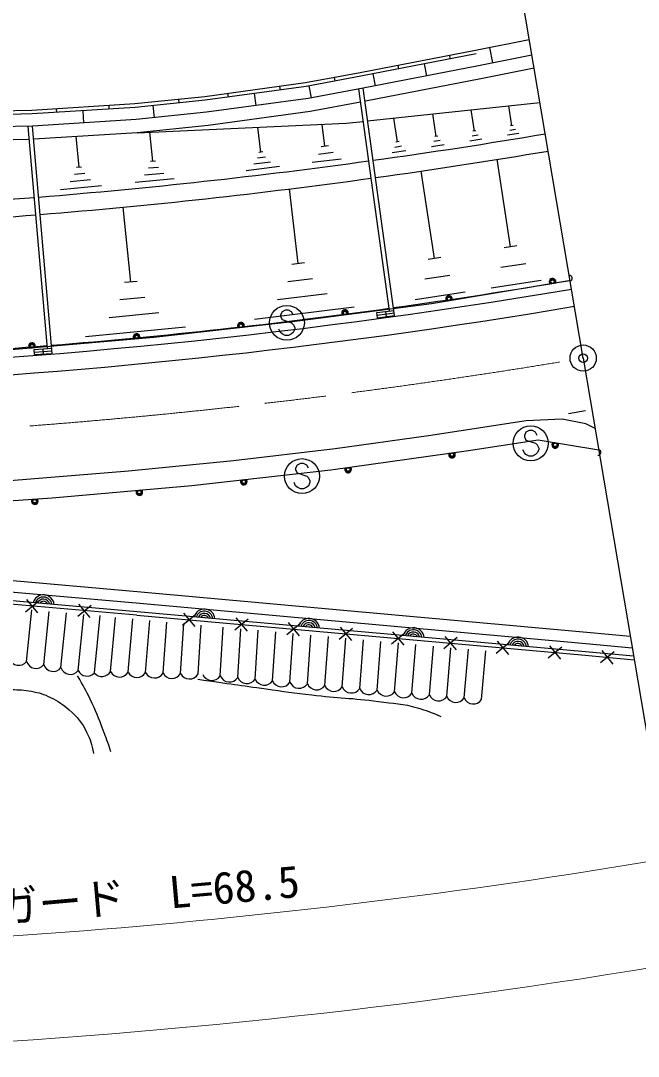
# Model space of a CAD drawing. Units: millimetres at full size, sheet at 1:1000; details may follow other scales. Extents: x 40000 to 680000, y 20000 to 380000.
# Drawn here: x 230096 to 265404, y 249685 to 308867 of the extents above; entities that cross this region are included whole.
import ezdxf
from ezdxf.enums import TextEntityAlignment as Align

# ---------------------------------------------------------------- set-up
doc = ezdxf.new("R2010")
doc.units = ezdxf.units.MM
doc.header["$LTSCALE"] = 1000
doc.header["$PDMODE"] = 32
doc.header["$PDSIZE"] = 500
doc.linetypes.add('CHAIN', pattern=[18.5, 12, -1.5, 3.5, -1.5])
for name, color, linetype, lineweight in [('M-BGD', 7, 'Continuous', 25), ('M-BMK', 2, 'CHAIN', 13), ('M-BMK-OTRS', 5, 'Continuous', 25), ('M-BMK-SRVR', 3, 'Continuous', 25), ('M-STR-HTXT', 7, 'Continuous', 13), ('M-STR-STRC', 7, 'Continuous', 25)]:
    doc.layers.add(name, color=color, linetype=linetype, lineweight=lineweight)
doc.styles.add('ＭＳ ゴシック', font='')
doc.styles.get('ＭＳ ゴシック').set_extended_font_data('MS Gothic')

msp = doc.modelspace()

# ---------------------------------------------------------------- linework, layer by layer
at = {"layer": 'M-BGD'}
for p, q in [((257094, 306454), (256920, 307336)), ((256129, 306977), (249540, 305694)), ((254658, 306690), (254620, 306887)), ((251713, 306117), (251675, 306313)), ((253319, 305717), (253186, 306404)), ((249540, 305694), (246416, 305115)), ((248068, 305421), (248032, 305618)), ((250375, 305143), (250241, 305830)), ((246416, 305115), (240642, 304327)), ((244946, 304914), (244919, 305112)), ((246721, 304460), (246593, 305148)), ((251186, 292283), (249423, 304972)), ((251475, 292017), (249671, 305006)), ((240642, 304327), (236641, 303910)), ((239161, 304172), (239141, 304371)), ((241974, 304508), (241946, 304707)), ((243554, 304018), (243460, 304711)), ((249930, 303138), (259780, 304199)), ((236641, 303910), (230746, 303539)), ((232164, 303628), (232152, 303828)), ((233705, 303024), (233661, 303723)), ((235158, 303817), (235146, 304016)), ((237742, 303321), (237670, 304017)), ((256036, 302564), (255850, 303776)), ((258177, 302863), (258001, 304007)), ((230746, 303539), (226822, 303455)), ((251637, 301949), (251430, 303300)), ((253856, 302259), (253660, 303540)), ((231619, 290135), (230526, 302818)), ((231895, 289853), (230775, 302840)), ((237655, 300831), (237479, 302498)), ((243822, 301356), (243660, 302777)), ((247488, 301694), (247338, 302944)), ((256123, 302577), (255949, 302551)), ((258579, 302423), (257925, 302323)), ((258378, 302643), (258051, 302593)), ((258259, 302876), (258095, 302851)), ((233434, 300490), (233261, 302245)), ((251734, 301964), (251541, 301934)), ((254082, 302013), (253716, 301957)), ((253948, 302273), (253765, 302245)), ((256462, 302098), (255770, 301992)), ((256249, 302331), (255903, 302278)), ((243941, 301370), (243704, 301341)), ((247956, 301328), (247123, 301226)), ((247696, 301719), (247280, 301668)), ((252112, 301429), (251340, 301311)), ((251875, 301689), (251489, 301630)), ((254307, 301767), (253575, 301654)), ((237794, 300845), (237516, 300818)), ((244373, 300783), (243427, 300667)), ((244098, 301070), (243625, 301011)), ((248424, 300963), (246758, 300757)), ((258094, 295944), (257326, 300948)), ((233764, 300127), (233178, 300072)), ((233580, 300503), (233288, 300476)), ((238281, 300143), (237169, 300037)), ((237968, 300487), (237412, 300434)), ((244886, 300526), (242993, 300293)), ((253752, 295276), (252984, 300278)), ((234093, 299765), (232923, 299654)), ((238872, 299825), (236648, 299614)), ((234716, 299430), (232375, 299208)), ((245956, 294983), (245457, 299257)), ((236390, 293933), (235951, 298210)), ((258452, 295998), (257737, 295889)), ((254109, 295331), (253395, 295221)), ((246312, 295027), (245600, 294939)), ((258974, 294981), (257544, 294761)), ((254631, 294314), (253202, 294095)), ((236747, 293967), (236033, 293899)), ((246785, 294122), (245362, 293946)), ((259853, 294018), (256993, 293579)), ((237194, 293050), (235767, 292914)), ((247615, 293262), (244768, 292909)), ((255510, 293352), (252652, 292913)), ((249155, 292489), (243462, 291784)), ((237998, 292167), (235145, 291894)), ((250453, 292193), (251438, 292315)), ((250490, 291895), (250453, 292193)), ((250471, 292044), (251457, 292166)), ((250490, 291895), (251475, 292017)), ((250949, 292254), (250986, 291956)), ((239516, 291351), (233809, 290807)), ((230867, 290084), (231874, 290153)), ((230888, 289785), (230867, 290084)), ((230877, 289934), (231884, 290003)), ((231366, 290118), (231386, 289819)), ((230888, 289785), (231895, 289853)), ((220184, 277697), (236972, 276229)), ((231082, 275028), (230439, 275794)), ((230378, 275089), (231144, 275732)), ((230427, 272244), (230735, 275201)), ((233366, 274828), (234132, 275471)), ((234071, 274766), (233428, 275532)), ((231412, 272072), (231726, 275112)), ((232397, 271899), (232717, 275022)), ((233383, 271727), (233708, 274933)), ((234306, 271595), (234634, 274876)), ((235236, 271675), (235522, 274769)), ((236235, 271647), (236498, 274680)), ((240109, 274942), (239342, 274300)), ((239405, 275005), (240046, 274238)), ((243097, 274675), (242330, 274034)), ((242393, 274738), (243034, 273971)), ((237235, 271619), (237474, 274592)), ((238235, 271590), (238451, 274504)), ((239234, 271562), (239429, 274416)), ((240234, 271534), (240407, 274327)), ((241507, 271419), (241676, 274212)), ((242503, 271330), (242678, 274122)), ((243499, 271240), (243679, 274031)), ((246085, 274409), (245318, 273767)), ((245381, 274471), (246022, 273704)), ((249073, 274142), (248306, 273500)), ((248369, 274205), (249011, 273438)), ((244495, 271150), (244680, 273941)), ((245491, 271060), (245681, 273850)), ((246487, 270971), (246682, 273760)), ((247483, 270881), (247684, 273669)), ((248479, 270791), (248685, 273579)), ((249475, 270702), (249686, 273488)), ((252062, 273875), (251294, 273234)), ((251357, 273938), (251999, 273171)), ((255050, 273609), (254283, 272967)), ((254345, 273671), (254987, 272904)), ((250471, 270612), (250687, 273398)), ((251467, 270522), (251689, 273308)), ((252463, 270432), (252690, 273217)), ((253459, 270343), (253691, 273127)), ((254455, 270253), (254692, 273036)), ((255451, 270163), (255693, 272946)), ((256447, 270073), (256695, 272855)), ((258038, 273342), (257271, 272700)), ((257334, 273405), (257975, 272638)), ((261026, 273075), (260259, 272434)), ((260322, 273138), (260963, 272371)), ((263311, 272868), (263949, 272099)), ((264015, 272803), (263245, 272164))]:
    msp.add_line(p, q, dxfattribs=at)
for points in [[(259174, 307782), (256091, 307173), (249503, 305890), (246384, 305313), (240618, 304525), (236624, 304109), (230738, 303739), (226819, 303655), (221009, 303608), (216988, 303704), (211797, 303878), (207175, 304197), (197336, 304953), (192895, 305309), (178304, 306508)], [(259324, 306894), (256264, 306290), (249671, 305006), (246527, 304424), (240726, 303632), (236699, 303212), (230775, 302840), (226832, 302755), (221002, 302708), (216963, 302804), (211751, 302979), (207109, 303300), (197266, 304056), (192822, 304412), (178231, 305611)], [(259449, 306155), (256408, 305554), (249811, 304269), (249774, 304263)], [(249528, 304217), (246646, 303683), (240816, 302887), (236762, 302464), (230840, 302092)], [(236762, 302464), (248705, 303007), (249681, 303112)], [(230590, 302086), (226843, 302005), (220996, 301958), (216941, 302054), (211775, 302228)], [(199231, 278906), (214899, 277505), (220128, 277050), (236915, 275581)], [(236738, 274888), (220062, 276347), (214556, 276842), (199665, 278169)], [(236755, 275087), (220079, 276546), (214574, 277041), (199682, 278368)], [(236972, 276229), (262465, 273922), (264938, 273700)], [(236913, 275581), (262407, 273275), (265050, 273037)], [(236737, 274888), (262367, 272601), (265168, 272341)], [(265134, 272545), (262385, 272800), (236755, 275087)]]:
    msp.add_lwpolyline(points, dxfattribs=at)
for centre, radius, start, end in [((203883, 634685), 337000, 277.90706, 279.59994), ((203883, 634685), 338000, 277.90707, 279.59994), ((203883, 634685), 337000, 274.63667, 277.86456), ((203883, 634685), 338000, 274.63753, 277.86469), ((203883, 634685), 337000, 271.51423, 274.59417), ((203883, 634685), 338000, 271.50772, 274.59515), ((203883, 634685), 345500, 277.90711, 279.59994), ((203883, 634685), 346000, 271.37502, 279.59994), ((203883, 634685), 345500, 274.64379, 277.86565), ((203883, 634685), 345500, 271.3771, 274.60233), ((231396, 275445), 610, 5.38871, 164.611), ((231396, 275445), 488, 8.02683, 161.97288), ((231396, 275445), 366, 12.49028, 157.50943), ((231396, 275445), 244, 21.79614, 148.20357), ((231396, 275445), 122, 59.37425, 110.62546), ((240596, 274634), 610, 5.28946, 164.51174), ((240596, 274634), 488, 7.92758, 161.87362), ((240596, 274634), 366, 12.39103, 157.41017), ((240596, 274634), 244, 21.69688, 148.10431), ((240596, 274634), 122, 59.27499, 110.5262), ((246572, 274100), 610, 5.28946, 164.51174), ((246572, 274100), 488, 7.92758, 161.87362), ((246572, 274100), 366, 12.39103, 157.41017), ((246572, 274100), 244, 21.69688, 148.10431), ((246572, 274100), 122, 59.27499, 110.5262), ((252549, 273567), 610, 5.28946, 164.51174), ((252549, 273567), 488, 7.92758, 161.87362), ((252549, 273567), 366, 12.39103, 157.41017), ((252549, 273567), 244, 21.69688, 148.10431), ((252549, 273567), 122, 59.27499, 110.5262), ((258525, 273034), 610, 5.28946, 164.51174), ((258525, 273034), 488, 7.92758, 161.87362), ((258525, 273034), 366, 12.39103, 157.41017), ((258525, 273034), 244, 21.69688, 148.10431), ((258525, 273034), 122, 59.27499, 110.5262), ((229981, 272593), 567, 198.15565, 322.01068), ((230966, 272420), 567, 198.15565, 322.01068), ((231951, 272248), 567, 198.15565, 322.01068), ((232936, 272076), 567, 198.15565, 322.01068), ((233890, 271980), 567, 206.45738, 317.30454), ((234743, 271956), 567, 219.3082, 330.31241), ((235743, 271927), 567, 206.45738, 330.31241), ((236743, 271899), 567, 206.45738, 330.31241), ((237742, 271871), 567, 206.45738, 330.31241), ((238742, 271843), 567, 206.45738, 330.31241), ((239742, 271815), 567, 206.45738, 330.31241), ((241033, 271730), 567, 202.92461, 326.77964), ((242029, 271640), 567, 202.92461, 326.77964), ((243025, 271550), 567, 202.92461, 326.77964), ((244021, 271461), 567, 202.92461, 326.77964), ((245017, 271371), 567, 202.92461, 326.77964), ((246013, 271281), 567, 202.92461, 326.77964), ((247009, 271191), 567, 202.92461, 326.77964), ((248005, 271102), 567, 202.92461, 326.77964), ((249001, 271012), 567, 202.92461, 326.77964), ((249997, 270922), 567, 202.92461, 326.77964), ((250993, 270833), 567, 202.92461, 326.77964), ((251989, 270743), 567, 202.92461, 326.77964), ((252985, 270653), 567, 202.92461, 326.77964), ((253981, 270563), 567, 202.92461, 326.77964), ((254977, 270474), 567, 202.92461, 326.77964), ((255973, 270384), 567, 202.92461, 326.77964)]:
    msp.add_arc(centre, radius, start, end, dxfattribs=at)
for points, knots in [([(235255, 267075), (235052, 267680), (234993, 267844), (234810, 268331), (234547, 269025), (234401, 269417), (234075, 270085), (233814, 270620), (233714, 270803), (233352, 271428)], [0, 0, 0, 0, 1, 1, 1, 2, 2, 2, 3, 3, 3, 3]), ([(240216, 271234), (242120, 270963), (242600, 270892), (244129, 270684), (245150, 270544), (245719, 270446), (246742, 270333), (248224, 270169), (249064, 270158), (250542, 269964), (251424, 269848), (251936, 269850), (252788, 269595), (253315, 269438), (253515, 269369), (254108, 269110)], [0, 0, 0, 0, 1, 1, 1, 2, 2, 2, 3, 3, 3, 4, 4, 4, 5, 5, 5, 5]), ([(216981, 265928), (217449, 266241), (217587, 266327), (217990, 266559), (218529, 266869), (218852, 267005), (219415, 267271), (219890, 267495), (220188, 267557), (220647, 267812), (221130, 268081), (221372, 268278), (221830, 268588), (222193, 268833), (222391, 268979), (222748, 269233), (222950, 269377), (223051, 269478), (223265, 269604), (223614, 269810), (223841, 269866), (224219, 270011), (224562, 270142), (224757, 270209), (225114, 270293), (225627, 270414), (225924, 270438), (226447, 270500), (226997, 270566), (227306, 270601), (227859, 270631), (228531, 270668), (228909, 270667), (229582, 270644), (230024, 270628), (230276, 270633), (230711, 270549), (231154, 270463), (231405, 270388), (231808, 270185), (232254, 269962), (232503, 269813), (232871, 269476), (233335, 269054), (233591, 268779), (233867, 268215), (234088, 267764), (234147, 267543), (234255, 266989)], [0, 0, 0, 0, 1, 1, 1, 2, 2, 2, 3, 3, 3, 4, 4, 4, 5, 5, 5, 6, 6, 6, 7, 7, 7, 8, 8, 8, 9, 9, 9, 10, 10, 10, 11, 11, 11, 12, 12, 12, 13, 13, 13, 14, 14, 14, 15, 15, 15, 16, 16, 16, 16])]:
    msp.add_open_spline(points, degree=3, knots=knots, dxfattribs=at)
at = {"layer": 'M-BMK'}
msp.add_arc((203883, 634685), 350000, 265.29619, 279.59994, dxfattribs=at)
at = {"layer": 'M-BMK-OTRS'}
for q in [(257248, 319166), (267254, 260007)]:
    msp.add_line((262251, 289586), q, dxfattribs=at)
at = {"layer": 'M-BMK-SRVR'}
msp.add_circle((262251, 289586), 750, dxfattribs=at)
msp.add_point((262251, 289586), dxfattribs=at)
at = {"layer": 'M-STR-HTXT'}
for radius, start, end in [(379000, 269.32218, 279.7045), (385000, 265.29619, 279.59994)]:
    msp.add_arc((203883, 634685), radius, start, end, dxfattribs=at)
at = {"layer": 'M-STR-STRC'}
for p, q in [((245039, 292237), (244949, 292056)), ((244949, 292056), (244949, 291965)), ((244949, 291965), (245039, 291783)), ((245221, 292328), (245039, 292237)), ((245039, 291783), (245585, 291601)), ((245403, 292328), (245221, 292328)), ((245585, 292237), (245403, 292328)), ((245676, 292056), (245585, 292237)), ((244949, 291056), (244858, 291237)), ((245585, 291601), (245676, 291510)), ((245676, 291510), (245767, 291328)), ((245767, 291237), (245676, 291056)), ((245767, 291328), (245767, 291237)), ((245039, 290965), (244949, 291056)), ((245221, 290874), (245039, 290965)), ((245403, 290874), (245221, 290874)), ((245585, 290965), (245403, 290874)), ((245676, 291056), (245585, 290965)), ((262391, 286563), (261411, 286397)), ((258983, 285351), (258892, 285170)), ((259165, 285442), (258983, 285351)), ((259347, 285442), (259165, 285442)), ((259529, 285351), (259347, 285442)), ((259620, 285170), (259529, 285351)), ((258892, 285170), (258892, 285079)), ((258892, 285079), (258983, 284897)), ((258983, 284897), (259529, 284715)), ((259529, 284715), (259620, 284624)), ((258892, 284170), (258801, 284351)), ((258983, 284079), (258892, 284170)), ((259165, 283988), (258983, 284079)), ((259529, 284079), (259347, 283988)), ((259620, 284170), (259529, 284079)), ((259620, 284624), (259710, 284442)), ((259710, 284351), (259620, 284170)), ((259710, 284442), (259710, 284351)), ((246087, 283566), (245905, 283475)), ((246269, 283566), (246087, 283566)), ((246451, 283475), (246269, 283566)), ((259347, 283988), (259165, 283988)), ((245905, 283475), (245814, 283293)), ((245814, 283293), (245814, 283203)), ((245814, 283203), (245905, 283021)), ((245905, 283021), (246451, 282839)), ((246542, 283293), (246451, 283475)), ((245814, 282293), (245723, 282475)), ((246451, 282839), (246542, 282748)), ((246542, 282748), (246633, 282566)), ((246633, 282475), (246542, 282293)), ((246633, 282566), (246633, 282475)), ((245905, 282203), (245814, 282293)), ((246087, 282112), (245905, 282203)), ((246269, 282112), (246087, 282112)), ((246451, 282203), (246269, 282112)), ((246542, 282293), (246451, 282203))]:
    msp.add_line(p, q, dxfattribs=at)
for points in [[(261504, 294005), (261437, 293993), (253577, 292689), (245644, 291660), (237710, 290765), (229772, 290070), (221779, 289565), (213793, 289230), (209875, 289033), (205870, 289034), (197848, 289138), (189866, 289377)], [(262933, 285553), (262408, 285831), (261052, 286093), (259002, 286002), (253410, 285149), (248069, 284403), (242271, 283721), (236254, 283128), (229501, 282581), (222716, 282154), (217315, 281896), (212195, 281734), (205906, 281668), (199289, 281694), (193348, 281805), (184542, 282190), (174601, 282868)], [(217914, 280759), (223894, 281056), (231895, 281591), (239876, 282308), (247818, 283193), (255703, 284313), (259673, 284906), (263139, 284340)]]:
    msp.add_lwpolyline(points, dxfattribs=at)
for centre, radius in [((260499, 293952), 100), ((254580, 292969), 100), ((245312, 291601), 1000), ((248639, 292162), 100), ((242685, 291440), 112), ((242685, 291440), 100), ((236723, 290792), 100), ((230746, 290268), 100), ((259256, 284715), 1000), ((260653, 284632), 100), ((254754, 284065), 100), ((246178, 282839), 1000), ((248814, 283221), 100), ((242851, 282527), 112), ((242851, 282527), 100), ((236879, 281926), 100), ((230899, 281412), 100)]:
    msp.add_circle(centre, radius, dxfattribs=at)
for centre, radius, start, end in [((260499, 293952), 188, 332.55189, 226.29168), ((261477, 294153), 150, 280.36169, 100.36169), ((260499, 293952), 150, 320.83141, 238.01216), ((260499, 293952), 112, 279.42182, 279.42175), ((254580, 292969), 188, 332.55189, 226.29168), ((254580, 292969), 150, 320.83141, 238.01216), ((254580, 292969), 112, 279.42182, 279.42175), ((203883, 634685), 347000, 265.29619, 279.59994), ((248639, 292162), 188, 330.51904, 224.25883), ((248639, 292162), 150, 318.79856, 235.97931), ((248639, 292162), 112, 277.38897, 277.3889), ((242685, 291440), 188, 329.56484, 223.30463), ((242685, 291440), 150, 317.84436, 235.02511), ((236723, 290792), 188, 328.13911, 221.8789), ((236723, 290792), 150, 316.41863, 233.59938), ((236723, 290792), 112, 275.00902, 275.00899), ((230746, 290268), 188, 328.13911, 221.8789), ((230746, 290268), 150, 316.41863, 233.59938), ((230746, 290268), 112, 275.00902, 275.00899), ((260653, 284632), 188, 133.84864, 27.58843), ((260653, 284632), 150, 122.12816, 39.30891), ((260653, 284632), 112, 80.71856, 80.71851), ((254754, 284065), 188, 151.2136, 44.95339), ((254754, 284065), 150, 139.49312, 56.67387), ((254754, 284065), 112, 98.08353, 98.08346), ((263115, 284192), 150, 260.71853, 80.71853), ((248814, 283221), 188, 151.2136, 44.95339), ((248814, 283221), 150, 139.49312, 56.67387), ((248814, 283221), 112, 98.08353, 98.08346), ((242851, 282527), 188, 149.48916, 43.22896), ((242851, 282527), 150, 137.76868, 54.94944), ((236879, 281926), 188, 148.26733, 42.00713), ((236879, 281926), 150, 136.54685, 53.72761), ((236879, 281926), 112, 95.13724, 95.13722), ((230899, 281412), 188, 146.95681, 40.6966), ((230899, 281412), 150, 135.23633, 52.41708), ((230899, 281412), 112, 93.82673, 93.82668)]:
    msp.add_arc(centre, radius, start, end, dxfattribs=at)

# ---------------------------------------------------------------- texts
at = {"layer": 'M-STR-HTXT', "style": 'ＭＳ ゴシック'}
msp.add_text('ストンガード\u3000L=68.5', height=1833, rotation=5.09, dxfattribs=at).set_placement((233719, 257138), align=Align.BOTTOM_CENTER)

doc.saveas('drawing.dxf')
